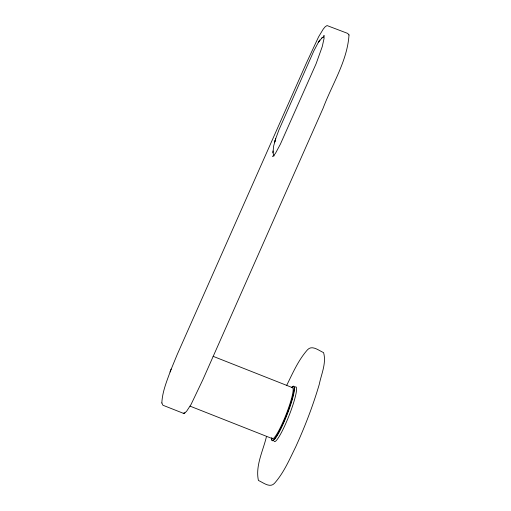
<?xml version="1.0" encoding="UTF-8"?>
<svg xmlns="http://www.w3.org/2000/svg" width="511" height="511" viewBox="0 0 511 511"><rect width="100%" height="100%" fill="white"/><g stroke="black" fill="none" stroke-linecap="round" stroke-linejoin="round"><path stroke-width="0.77" d="M274.094 155.912L273.002 152.834L273.577 146.274L275.723 138.66L278.923 129.935L313.78 51.036L318.519 42.043L322.179 37.725M275.135 140.48L274.554 142.409L275.723 138.66M266.372 436.918C263.05 450.958 255.238 465.866 258.419 480.468C263.184 482.505 269.878 488.344 274.439 483.361C283.841 472.784 289.469 459.491 295.671 446.94C304.926 426.666 312.968 405.811 319.247 384.419C321.31 374.154 326.58 363.097 323.578 352.609C318.819 350.572 312.119 344.733 307.558 349.716C298.328 360.083 292.765 373.1 286.671 385.415M170.042 371.976L177.081 354.819L257.876 172.463L306.479 62.898L318.551 36.913L323.291 29.044L325.232 26.725L327.046 25.563L347.691 33.407L349.026 34.984M171.14 369.114C167.263 380.101 162.345 391.215 161.84 402.994M322.447 37.533L324.025 36.747M321.706 38.063L322.92 37.188M161.827 402.898L162.913 405.236L183.296 413.284L184.88 412.882L186.624 411.24L191.063 404.45L202.752 379.935L323.176 108.064C332.131 84.149 347.403 60.924 349.007 34.882M184.139 413.233L184.88 412.882M183.296 413.284L183.947 413.278M273.117 156.392L272.561 156.289L273.589 155.721L275.595 153.096L280.43 144.083L316.085 63.792L322.249 46.603L324.095 38.287L323.814 35.463L324.21 35.693M213.1 356.32L292.522 387.677M190.079 406.156L272.472 438.681M272.989 150.962L273.002 152.834M292.113 387.689A27.402 3.852 -68.5 0 1 285.694 415.571A27.402 3.852 -68.5 0 1 271.948 437.972M294.936 387.166A29.402 4.133 -68.5 0 1 289.648 414.108A29.402 4.133 -68.5 0 1 274.075 441.344M292.228 386.98A29.299 4.12 -68.5 0 1 287.073 414.632A29.299 4.12 -68.5 0 1 271.718 439.173M291.877 387.134A29.012 4.075 -68.5 0 1 286.237 415.845A29.012 4.075 -68.5 0 1 271.552 437.806M319.829 40.126L318.519 42.043L319.829 40.126"/></g></svg>
